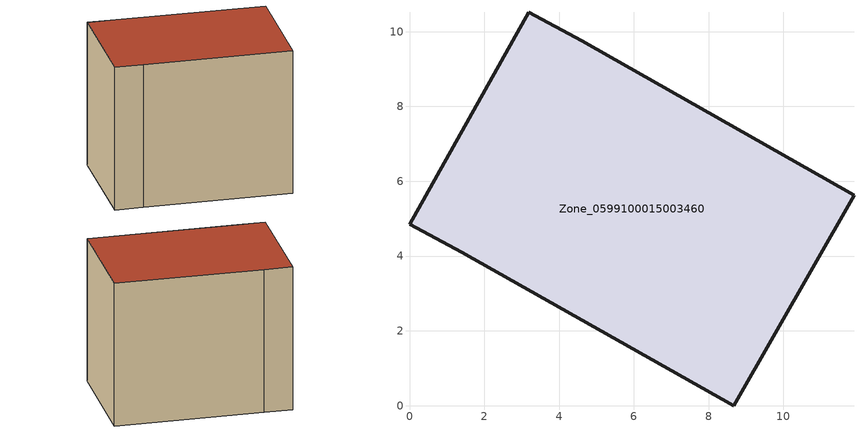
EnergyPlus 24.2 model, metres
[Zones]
Zone_0599100015003460
 floor ground (C_G): 0,4.86 3.19,10.52 4.61,9.76 11.89,5.62 8.68,0 1.39,4.11 z0.86
 wall outside (C_F): 8.68,0 11.89,5.62 4.61,9.76 3.19,10.52 0,4.86 1.39,4.11 8.68,0 z0.86:9.26
 roof outside (C_R): 3.19,10.52 0,4.86 1.39,4.11 8.68,0 11.89,5.62 4.61,9.76 z9.26
[BUILDING]
Pand.0599100015003460: North Axis=0; Terrain=City; Loads Convergence Tolerance Value=0.04; Temperature Convergence Tolerance Value=0.4; Solar Distribution=FullExterior; Maximum Number of Warmup Days=25; Minimum Number of Warmup Days=1
[Site:Location]
Rotterdam.The.Hague.AP_ZH_NLD Design_Conditions: Latitude=51.96; Longitude=4.45; Time Zone=1; Elevation=-4.5
[SITE:GROUNDTEMPERATURE:BUILDINGSURFACE]
18, 18, 18, 18, 18, 18, 18, 18, 18, 18, 18, 18
[MATERIAL] Thermal Absorptance=0.9; Solar Absorptance=0.7; Visible Absorptance=0.7
Name | Roughness | Thickness | Conductivity | Density | Specific Heat
G.TI.1965-1974 | MediumSmooth | 0.15 | 0.882353 | 540 | 1210
F.TI.1965-1974 | Rough | 0.3 | 0.697674 | 1920 | 840
R.TI.1965-1974 | MediumRough | 0.2 | 0.232558 | 1500 | 1000
[CONSTRUCTION]
C_G: G.TI.1965-1974
C_F: F.TI.1965-1974
C_R: R.TI.1965-1974
[ZONE]
Zone_0599100015003460: Type=1; Multiplier=1; Ceiling Height=Autocalculate; Volume=Autocalculate; Floor Area=autocalculate; Part of Total Floor Area=Yes
[ZONEINFILTRATION:DESIGNFLOWRATE]
Infil_Zone_0599100015003460: Zone or ZoneList or Space or SpaceList=Zone_0599100015003460; Schedule=AlwaysOn; Design Flow Rate Calculation Method=Flow/Area; Flow Rate per Floor Area=0.003; Constant Term Coefficient=1; Temperature Term Coefficient=0; Velocity Term Coefficient=0; Velocity Squared Term Coefficient=0
[HVACTEMPLATE:ZONE:IDEALLOADSAIRSYSTEM]
Zone_0599100015003460: Maximum Heating Supply Air Temperature=50; Minimum Cooling Supply Air Temperature=13; Maximum Heating Supply Air Humidity Ratio=0.0156; Minimum Cooling Supply Air Humidity Ratio=0.0077; Heating Limit=NoLimit; Cooling Limit=NoLimit; Dehumidification Control Type=ConstantSensibleHeatRatio; Cooling Sensible Heat Ratio=0.7; Dehumidification Setpoint=60; Humidification Control Type=None; Humidification Setpoint=30; Outdoor Air Method=None; Outdoor Air Flow Rate per Person=0.00944; Outdoor Air Flow Rate per Zone Floor Area=0; Outdoor Air Flow Rate per Zone=0; Demand Controlled Ventilation Type=None; Outdoor Air Economizer Type=NoEconomizer; Heat Recovery Type=None; Sensible Heat Recovery Effectiveness=0.7; Latent Heat Recovery Effectiveness=0.65
[ZONECONTROL:THERMOSTAT]
ThermostatControl_Zone_0599100015003460: Zone or ZoneList=Zone_0599100015003460; Control Type Schedule=DualSetpointControlType; Control 1=Thermostat_Zone_0599100015003460; Temperature Difference Between Cutout And Setpoint=0
[THERMOSTATSETPOINT:DUALSETPOINT]
Thermostat_Zone_0599100015003460: Heating Setpoint Temperature Schedule=HeatingSetpoint_Zone_0599100015003460; Cooling Setpoint Temperature Schedule=CoolingSetpoint_Zone_0599100015003460
[SCHEDULE:COMPACT]
HeatingSetpoint_Zone_0599100015003460: Through: 12/31, For: AllDays, Until: 24:00, 21
CoolingSetpoint_Zone_0599100015003460: Through: 12/31, For: AllDays, Until: 24:00, 24
DualSetpointControlType: Through: 12/31, For: AllDays, Until: 24:00, 4
AlwaysOn: Through: 12/31, For: AllDays, Until: 24:00, 1
